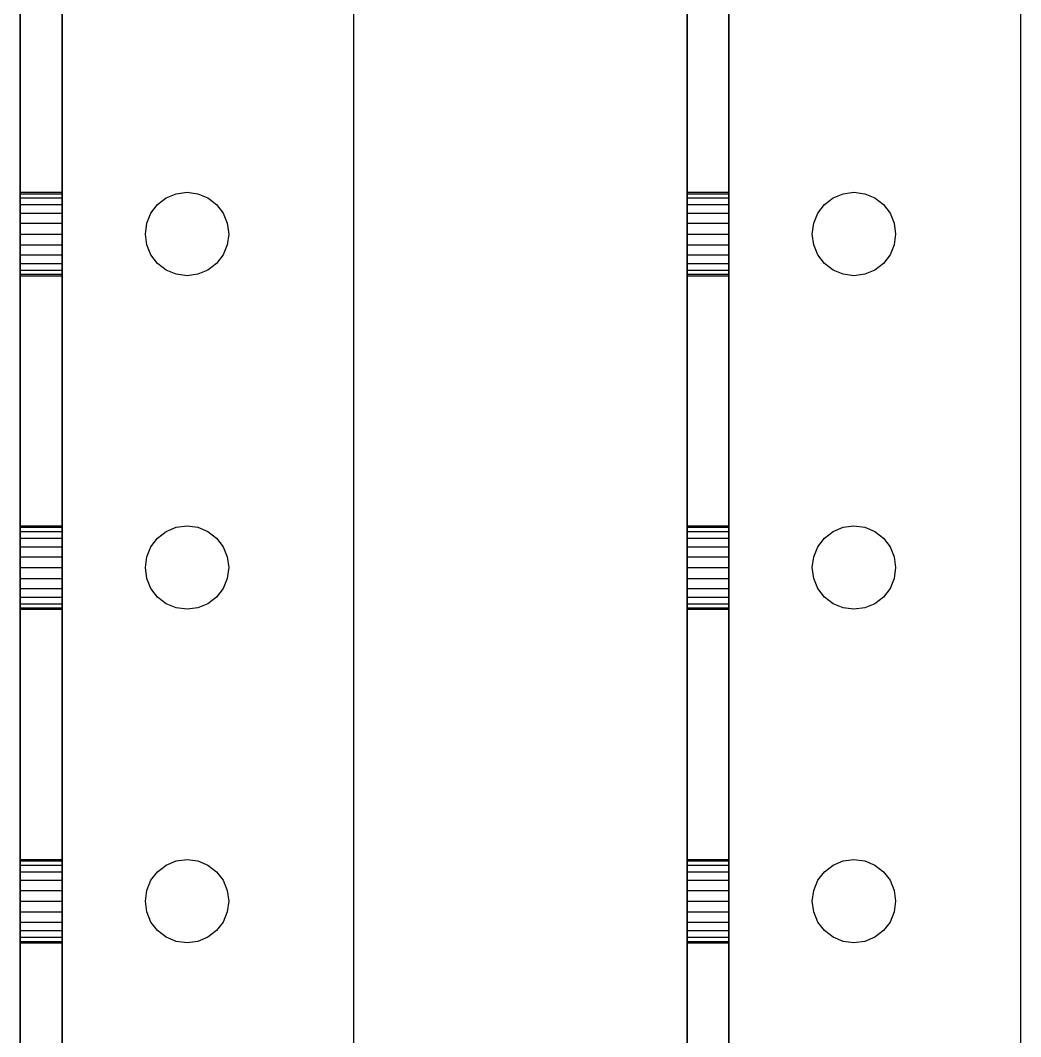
# Model space of a CAD drawing. Header units: metres. Extents: x 0 to 17, y 0 to 24.
# Drawn here: x 0 to 3, y 6.094 to 9.141 of the extents above; entities that cross this region are included whole.
import ezdxf

# ---------------------------------------------------------------- set-up
doc = ezdxf.new("R2010")
doc.units = ezdxf.units.M

msp = doc.modelspace()

# ---------------------------------------------------------------- linework, layer by layer
at = {"layer": 'MY3DLAYER'}
for p, q in [((0, 0, 1), (0, 24, 1)), ((0, 24), (0, 0)), ((0.125, 0, 1), (0.125, 24, 1)), ((0.125, 24, 0.125), (0.125, 0, 0.125)), ((1, 0), (1, 24)), ((1, 0, 0.125), (1, 24, 0.125)), ((2, 18), (2, 0)), ((2, 0, 1), (2, 18, 1)), ((2.125, 0, 1), (2.125, 18, 1)), ((2.125, 18, 0.125), (2.125, 0, 0.125)), ((3, 0), (3, 18)), ((3, 0, 0.125), (3, 18, 0.125)), ((0, 8.6207, 0.5324), (0, 8.625, 0.5)), ((0, 8.625, 0.5), (0, 8.6207, 0.4676)), ((0, 8.625, 0.5), (0.125, 8.625, 0.5)), ((0.125, 8.6207, 0.5324), (0.125, 8.625, 0.5)), ((0.125, 8.625, 0.5), (0.125, 8.6207, 0.4676)), ((0.4676, 8.6207), (0.5, 8.625)), ((0.4676, 8.6207, 0.125), (0.5, 8.625, 0.125)), ((0.5, 8.625), (0.5324, 8.6207)), ((0.5, 8.625, 0.125), (0.5324, 8.6207, 0.125)), ((0.5, 8.625), (0.5, 8.625, 0.125)), ((2, 8.625, 0.5), (2, 8.6207, 0.4676)), ((2, 8.6207, 0.5324), (2, 8.625, 0.5)), ((2, 8.625, 0.5), (2.125, 8.625, 0.5)), ((2.125, 8.6207, 0.5324), (2.125, 8.625, 0.5)), ((2.125, 8.625, 0.5), (2.125, 8.6207, 0.4676)), ((2.4676, 8.6207), (2.5, 8.625)), ((2.4676, 8.6207, 0.125), (2.5, 8.625, 0.125)), ((2.5, 8.625), (2.5324, 8.6207)), ((2.5, 8.625, 0.125), (2.5324, 8.6207, 0.125)), ((2.5, 8.625), (2.5, 8.625, 0.125)), ((0, 8.6083, 0.5625), (0, 8.6207, 0.5324)), ((0, 8.6207, 0.4676), (0, 8.6083, 0.4375)), ((0, 8.6207, 0.4676), (0.125, 8.6207, 0.4676)), ((0, 8.6207, 0.5324), (0.125, 8.6207, 0.5324)), ((0, 8.5884, 0.5884), (0, 8.6083, 0.5625)), ((0, 8.6083, 0.4375), (0, 8.5884, 0.4116)), ((0, 8.6083, 0.4375), (0.125, 8.6083, 0.4375)), ((0, 8.6083, 0.5625), (0.125, 8.6083, 0.5625)), ((0.125, 8.6083, 0.5625), (0.125, 8.6207, 0.5324)), ((0.125, 8.6207, 0.4676), (0.125, 8.6083, 0.4375)), ((0.125, 8.6083, 0.4375), (0.125, 8.5884, 0.4116)), ((0.125, 8.5884, 0.5884), (0.125, 8.6083, 0.5625)), ((0.4116, 8.5884), (0.4375, 8.6083)), ((0.4116, 8.5884, 0.125), (0.4375, 8.6083, 0.125)), ((0.4375, 8.6083), (0.4676, 8.6207)), ((0.4375, 8.6083, 0.125), (0.4676, 8.6207, 0.125)), ((0.4375, 8.6083), (0.4375, 8.6083, 0.125)), ((0.4676, 8.6207), (0.4676, 8.6207, 0.125)), ((0.5324, 8.6207), (0.5324, 8.6207, 0.125)), ((0.5324, 8.6207), (0.5625, 8.6083)), ((0.5324, 8.6207, 0.125), (0.5625, 8.6083, 0.125)), ((0.5625, 8.6083), (0.5625, 8.6083, 0.125)), ((0.5625, 8.6083), (0.5884, 8.5884)), ((0.5625, 8.6083, 0.125), (0.5884, 8.5884, 0.125)), ((2, 8.6207, 0.4676), (2, 8.6083, 0.4375)), ((2, 8.6083, 0.5625), (2, 8.6207, 0.5324)), ((2, 8.6207, 0.4676), (2.125, 8.6207, 0.4676)), ((2, 8.6207, 0.5324), (2.125, 8.6207, 0.5324)), ((2, 8.6083, 0.4375), (2, 8.5884, 0.4116)), ((2, 8.5884, 0.5884), (2, 8.6083, 0.5625)), ((2, 8.6083, 0.4375), (2.125, 8.6083, 0.4375)), ((2, 8.6083, 0.5625), (2.125, 8.6083, 0.5625)), ((2.125, 8.6083, 0.5625), (2.125, 8.6207, 0.5324)), ((2.125, 8.6207, 0.4676), (2.125, 8.6083, 0.4375)), ((2.125, 8.5884, 0.5884), (2.125, 8.6083, 0.5625)), ((2.125, 8.6083, 0.4375), (2.125, 8.5884, 0.4116)), ((2.4116, 8.5884, 0.125), (2.4375, 8.6083, 0.125)), ((2.4116, 8.5884), (2.4375, 8.6083)), ((2.4375, 8.6083), (2.4676, 8.6207)), ((2.4375, 8.6083, 0.125), (2.4676, 8.6207, 0.125)), ((2.4375, 8.6083), (2.4375, 8.6083, 0.125)), ((2.4676, 8.6207), (2.4676, 8.6207, 0.125)), ((2.5324, 8.6207), (2.5625, 8.6083)), ((2.5324, 8.6207, 0.125), (2.5625, 8.6083, 0.125)), ((2.5324, 8.6207), (2.5324, 8.6207, 0.125)), ((2.5625, 8.6083), (2.5884, 8.5884)), ((2.5625, 8.6083, 0.125), (2.5884, 8.5884, 0.125)), ((2.5625, 8.6083), (2.5625, 8.6083, 0.125)), ((0, 8.5625, 0.6083), (0, 8.5884, 0.5884)), ((0, 8.5884, 0.4116), (0, 8.5625, 0.3917)), ((0, 8.5884, 0.4116), (0.125, 8.5884, 0.4116)), ((0, 8.5884, 0.5884), (0.125, 8.5884, 0.5884)), ((0, 8.5324, 0.6207), (0, 8.5625, 0.6083)), ((0, 8.5625, 0.3917), (0, 8.5324, 0.3793)), ((0, 8.5625, 0.6083), (0.125, 8.5625, 0.6083)), ((0, 8.5625, 0.3917), (0.125, 8.5625, 0.3917)), ((0.125, 8.5625, 0.6083), (0.125, 8.5884, 0.5884)), ((0.125, 8.5884, 0.4116), (0.125, 8.5625, 0.3917)), ((0.125, 8.5625, 0.3917), (0.125, 8.5324, 0.3793)), ((0.125, 8.5324, 0.6207), (0.125, 8.5625, 0.6083)), ((0.3793, 8.5324), (0.3917, 8.5625)), ((0.3793, 8.5324, 0.125), (0.3917, 8.5625, 0.125)), ((0.3917, 8.5625, 0.125), (0.4116, 8.5884, 0.125)), ((0.3917, 8.5625), (0.4116, 8.5884)), ((0.3917, 8.5625), (0.3917, 8.5625, 0.125)), ((0.4116, 8.5884), (0.4116, 8.5884, 0.125)), ((0.5884, 8.5884), (0.5884, 8.5884, 0.125)), ((0.5884, 8.5884, 0.125), (0.6083, 8.5625, 0.125)), ((0.5884, 8.5884), (0.6083, 8.5625)), ((0.6083, 8.5625, 0.125), (0.6207, 8.5324, 0.125)), ((0.6083, 8.5625), (0.6207, 8.5324)), ((0.6083, 8.5625), (0.6083, 8.5625, 0.125)), ((2, 8.5884, 0.4116), (2, 8.5625, 0.3917)), ((2, 8.5625, 0.6083), (2, 8.5884, 0.5884)), ((2, 8.5884, 0.4116), (2.125, 8.5884, 0.4116)), ((2, 8.5884, 0.5884), (2.125, 8.5884, 0.5884)), ((2, 8.5625, 0.3917), (2, 8.5324, 0.3793)), ((2, 8.5324, 0.6207), (2, 8.5625, 0.6083)), ((2, 8.5625, 0.3917), (2.125, 8.5625, 0.3917)), ((2, 8.5625, 0.6083), (2.125, 8.5625, 0.6083)), ((2.125, 8.5625, 0.6083), (2.125, 8.5884, 0.5884)), ((2.125, 8.5884, 0.4116), (2.125, 8.5625, 0.3917)), ((2.125, 8.5324, 0.6207), (2.125, 8.5625, 0.6083)), ((2.125, 8.5625, 0.3917), (2.125, 8.5324, 0.3793)), ((2.3793, 8.5324, 0.125), (2.3917, 8.5625, 0.125)), ((2.3793, 8.5324), (2.3917, 8.5625)), ((2.3917, 8.5625), (2.4116, 8.5884)), ((2.3917, 8.5625, 0.125), (2.4116, 8.5884, 0.125)), ((2.3917, 8.5625), (2.3917, 8.5625, 0.125)), ((2.4116, 8.5884), (2.4116, 8.5884, 0.125)), ((2.5884, 8.5884, 0.125), (2.6083, 8.5625, 0.125)), ((2.5884, 8.5884), (2.6083, 8.5625)), ((2.5884, 8.5884), (2.5884, 8.5884, 0.125)), ((2.6083, 8.5625), (2.6083, 8.5625, 0.125)), ((2.6083, 8.5625), (2.6207, 8.5324)), ((2.6083, 8.5625, 0.125), (2.6207, 8.5324, 0.125)), ((0, 8.5, 0.625), (0, 8.5324, 0.6207)), ((0, 8.5324, 0.3793), (0, 8.5, 0.375)), ((0, 8.5324, 0.6207), (0.125, 8.5324, 0.6207)), ((0, 8.5324, 0.3793), (0.125, 8.5324, 0.3793)), ((0.125, 8.5, 0.625), (0.125, 8.5324, 0.6207)), ((0.125, 8.5324, 0.3793), (0.125, 8.5, 0.375)), ((0.375, 8.5), (0.3793, 8.5324)), ((0.375, 8.5, 0.125), (0.3793, 8.5324, 0.125)), ((0.3793, 8.5324), (0.3793, 8.5324, 0.125)), ((0.6207, 8.5324), (0.625, 8.5)), ((0.6207, 8.5324, 0.125), (0.625, 8.5, 0.125)), ((0.6207, 8.5324), (0.6207, 8.5324, 0.125)), ((2, 8.5324, 0.3793), (2, 8.5, 0.375)), ((2, 8.5, 0.625), (2, 8.5324, 0.6207)), ((2, 8.5324, 0.6207), (2.125, 8.5324, 0.6207)), ((2, 8.5324, 0.3793), (2.125, 8.5324, 0.3793)), ((2.125, 8.5, 0.625), (2.125, 8.5324, 0.6207)), ((2.125, 8.5324, 0.3793), (2.125, 8.5, 0.375)), ((2.375, 8.5), (2.3793, 8.5324)), ((2.375, 8.5, 0.125), (2.3793, 8.5324, 0.125)), ((2.3793, 8.5324), (2.3793, 8.5324, 0.125)), ((2.6207, 8.5324, 0.125), (2.625, 8.5, 0.125)), ((2.6207, 8.5324), (2.625, 8.5)), ((2.6207, 8.5324), (2.6207, 8.5324, 0.125)), ((0, 8.4676, 0.6207), (0, 8.5, 0.625)), ((0, 8.5, 0.375), (0, 8.4676, 0.3793)), ((0, 8.5, 0.375), (0.125, 8.5, 0.375)), ((0, 8.5, 0.625), (0.125, 8.5, 0.625)), ((0.125, 8.5, 0.375), (0.125, 8.4676, 0.3793)), ((0.125, 8.4676, 0.6207), (0.125, 8.5, 0.625)), ((0.3793, 8.4676), (0.375, 8.5)), ((0.375, 8.5), (0.375, 8.5, 0.125)), ((0.3793, 8.4676, 0.125), (0.375, 8.5, 0.125)), ((0.625, 8.5, 0.125), (0.6207, 8.4676, 0.125)), ((0.625, 8.5), (0.6207, 8.4676)), ((0.625, 8.5), (0.625, 8.5, 0.125)), ((2, 8.4676, 0.6207), (2, 8.5, 0.625)), ((2, 8.5, 0.375), (2, 8.4676, 0.3793)), ((2, 8.5, 0.625), (2.125, 8.5, 0.625)), ((2, 8.5, 0.375), (2.125, 8.5, 0.375)), ((2.125, 8.4676, 0.6207), (2.125, 8.5, 0.625)), ((2.125, 8.5, 0.375), (2.125, 8.4676, 0.3793)), ((2.375, 8.5), (2.375, 8.5, 0.125)), ((2.3793, 8.4676), (2.375, 8.5)), ((2.3793, 8.4676, 0.125), (2.375, 8.5, 0.125)), ((2.625, 8.5), (2.6207, 8.4676)), ((2.625, 8.5, 0.125), (2.6207, 8.4676, 0.125)), ((2.625, 8.5), (2.625, 8.5, 0.125)), ((0, 8.4676, 0.3793), (0, 8.4375, 0.3917)), ((0, 8.4676, 0.3793), (0.125, 8.4676, 0.3793)), ((0, 8.4375, 0.6083), (0, 8.4676, 0.6207)), ((0, 8.4676, 0.6207), (0.125, 8.4676, 0.6207)), ((0.125, 8.4375, 0.6083), (0.125, 8.4676, 0.6207)), ((0.125, 8.4676, 0.3793), (0.125, 8.4375, 0.3917)), ((0.3917, 8.4375), (0.3793, 8.4676)), ((0.3793, 8.4676), (0.3793, 8.4676, 0.125)), ((0.3917, 8.4375, 0.125), (0.3793, 8.4676, 0.125)), ((0.6207, 8.4676), (0.6083, 8.4375)), ((0.6207, 8.4676, 0.125), (0.6083, 8.4375, 0.125)), ((0.6207, 8.4676), (0.6207, 8.4676, 0.125)), ((2, 8.4375, 0.6083), (2, 8.4676, 0.6207)), ((2, 8.4676, 0.3793), (2, 8.4375, 0.3917)), ((2, 8.4676, 0.3793), (2.125, 8.4676, 0.3793)), ((2, 8.4676, 0.6207), (2.125, 8.4676, 0.6207)), ((2.125, 8.4375, 0.6083), (2.125, 8.4676, 0.6207)), ((2.125, 8.4676, 0.3793), (2.125, 8.4375, 0.3917)), ((2.3793, 8.4676), (2.3793, 8.4676, 0.125)), ((2.3917, 8.4375, 0.125), (2.3793, 8.4676, 0.125)), ((2.3917, 8.4375), (2.3793, 8.4676)), ((2.6207, 8.4676, 0.125), (2.6083, 8.4375, 0.125)), ((2.6207, 8.4676), (2.6083, 8.4375)), ((2.6207, 8.4676), (2.6207, 8.4676, 0.125)), ((0, 8.4375, 0.3917), (0, 8.4116, 0.4116)), ((0, 8.4375, 0.6083), (0.125, 8.4375, 0.6083)), ((0, 8.4116, 0.5884), (0, 8.4375, 0.6083)), ((0, 8.4375, 0.3917), (0.125, 8.4375, 0.3917)), ((0, 8.4116, 0.4116), (0, 8.3917, 0.4375)), ((0, 8.3917, 0.5625), (0, 8.4116, 0.5884)), ((0, 8.4116, 0.5884), (0.125, 8.4116, 0.5884)), ((0, 8.4116, 0.4116), (0.125, 8.4116, 0.4116)), ((0.125, 8.4116, 0.5884), (0.125, 8.4375, 0.6083)), ((0.125, 8.4375, 0.3917), (0.125, 8.4116, 0.4116)), ((0.125, 8.3917, 0.5625), (0.125, 8.4116, 0.5884)), ((0.125, 8.4116, 0.4116), (0.125, 8.3917, 0.4375)), ((0.3917, 8.4375), (0.3917, 8.4375, 0.125)), ((0.4116, 8.4116), (0.3917, 8.4375)), ((0.4116, 8.4116, 0.125), (0.3917, 8.4375, 0.125)), ((0.4375, 8.3917, 0.125), (0.4116, 8.4116, 0.125)), ((0.4116, 8.4116), (0.4116, 8.4116, 0.125)), ((0.4375, 8.3917), (0.4116, 8.4116)), ((0.5884, 8.4116), (0.5625, 8.3917)), ((0.5884, 8.4116, 0.125), (0.5625, 8.3917, 0.125)), ((0.6083, 8.4375), (0.5884, 8.4116)), ((0.6083, 8.4375, 0.125), (0.5884, 8.4116, 0.125)), ((0.5884, 8.4116), (0.5884, 8.4116, 0.125)), ((0.6083, 8.4375), (0.6083, 8.4375, 0.125)), ((2, 8.4116, 0.5884), (2, 8.4375, 0.6083)), ((2, 8.4375, 0.3917), (2, 8.4116, 0.4116)), ((2, 8.4375, 0.3917), (2.125, 8.4375, 0.3917)), ((2, 8.4375, 0.6083), (2.125, 8.4375, 0.6083)), ((2, 8.3917, 0.5625), (2, 8.4116, 0.5884)), ((2, 8.4116, 0.4116), (2, 8.3917, 0.4375)), ((2, 8.4116, 0.4116), (2.125, 8.4116, 0.4116)), ((2, 8.4116, 0.5884), (2.125, 8.4116, 0.5884)), ((2.125, 8.4116, 0.5884), (2.125, 8.4375, 0.6083)), ((2.125, 8.4375, 0.3917), (2.125, 8.4116, 0.4116)), ((2.125, 8.3917, 0.5625), (2.125, 8.4116, 0.5884)), ((2.125, 8.4116, 0.4116), (2.125, 8.3917, 0.4375)), ((2.4116, 8.4116), (2.3917, 8.4375)), ((2.3917, 8.4375), (2.3917, 8.4375, 0.125)), ((2.4116, 8.4116, 0.125), (2.3917, 8.4375, 0.125)), ((2.4116, 8.4116), (2.4116, 8.4116, 0.125)), ((2.4375, 8.3917), (2.4116, 8.4116)), ((2.4375, 8.3917, 0.125), (2.4116, 8.4116, 0.125)), ((2.5884, 8.4116), (2.5625, 8.3917)), ((2.5884, 8.4116, 0.125), (2.5625, 8.3917, 0.125)), ((2.6083, 8.4375), (2.5884, 8.4116)), ((2.6083, 8.4375, 0.125), (2.5884, 8.4116, 0.125)), ((2.5884, 8.4116), (2.5884, 8.4116, 0.125)), ((2.6083, 8.4375), (2.6083, 8.4375, 0.125)), ((0, 8.3917, 0.4375), (0, 8.3793, 0.4676)), ((0, 8.3793, 0.5324), (0, 8.3917, 0.5625)), ((0, 8.3917, 0.4375), (0.125, 8.3917, 0.4375)), ((0, 8.3917, 0.5625), (0.125, 8.3917, 0.5625)), ((0, 8.375, 0.5), (0, 8.3793, 0.5324)), ((0, 8.3793, 0.4676), (0, 8.375, 0.5)), ((0, 8.3793, 0.4676), (0.125, 8.3793, 0.4676)), ((0, 8.3793, 0.5324), (0.125, 8.3793, 0.5324)), ((0.125, 8.3793, 0.5324), (0.125, 8.3917, 0.5625)), ((0.125, 8.3917, 0.4375), (0.125, 8.3793, 0.4676)), ((0.125, 8.3793, 0.4676), (0.125, 8.375, 0.5)), ((0.125, 8.375, 0.5), (0.125, 8.3793, 0.5324)), ((0.4676, 8.3793), (0.4375, 8.3917)), ((0.4375, 8.3917), (0.4375, 8.3917, 0.125)), ((0.4676, 8.3793, 0.125), (0.4375, 8.3917, 0.125)), ((0.5, 8.375), (0.4676, 8.3793)), ((0.4676, 8.3793), (0.4676, 8.3793, 0.125)), ((0.5, 8.375, 0.125), (0.4676, 8.3793, 0.125)), ((0.5324, 8.3793), (0.5, 8.375)), ((0.5324, 8.3793, 0.125), (0.5, 8.375, 0.125)), ((0.5625, 8.3917, 0.125), (0.5324, 8.3793, 0.125)), ((0.5625, 8.3917), (0.5324, 8.3793)), ((0.5324, 8.3793), (0.5324, 8.3793, 0.125)), ((0.5625, 8.3917), (0.5625, 8.3917, 0.125)), ((2, 8.3793, 0.5324), (2, 8.3917, 0.5625)), ((2, 8.3917, 0.4375), (2, 8.3793, 0.4676)), ((2, 8.3917, 0.4375), (2.125, 8.3917, 0.4375)), ((2, 8.3917, 0.5625), (2.125, 8.3917, 0.5625)), ((2, 8.375, 0.5), (2, 8.3793, 0.5324)), ((2, 8.3793, 0.4676), (2, 8.375, 0.5)), ((2, 8.3793, 0.5324), (2.125, 8.3793, 0.5324)), ((2, 8.3793, 0.4676), (2.125, 8.3793, 0.4676)), ((2.125, 8.3793, 0.5324), (2.125, 8.3917, 0.5625)), ((2.125, 8.3917, 0.4375), (2.125, 8.3793, 0.4676)), ((2.125, 8.375, 0.5), (2.125, 8.3793, 0.5324)), ((2.125, 8.3793, 0.4676), (2.125, 8.375, 0.5)), ((2.4676, 8.3793), (2.4375, 8.3917)), ((2.4676, 8.3793, 0.125), (2.4375, 8.3917, 0.125)), ((2.4375, 8.3917), (2.4375, 8.3917, 0.125)), ((2.5, 8.375), (2.4676, 8.3793)), ((2.4676, 8.3793), (2.4676, 8.3793, 0.125)), ((2.5, 8.375, 0.125), (2.4676, 8.3793, 0.125)), ((2.5324, 8.3793), (2.5, 8.375)), ((2.5324, 8.3793, 0.125), (2.5, 8.375, 0.125)), ((2.5625, 8.3917), (2.5324, 8.3793)), ((2.5625, 8.3917, 0.125), (2.5324, 8.3793, 0.125)), ((2.5324, 8.3793), (2.5324, 8.3793, 0.125)), ((2.5625, 8.3917), (2.5625, 8.3917, 0.125)), ((0, 8.375, 0.5), (0.125, 8.375, 0.5)), ((0.5, 8.375), (0.5, 8.375, 0.125)), ((2, 8.375, 0.5), (2.125, 8.375, 0.5)), ((2.5, 8.375), (2.5, 8.375, 0.125)), ((0, 7.625, 0.5), (0, 7.6207, 0.4676)), ((0, 7.6207, 0.5324), (0, 7.625, 0.5)), ((0, 7.625, 0.5), (0.125, 7.625, 0.5)), ((0, 7.6207, 0.4676), (0, 7.6083, 0.4375)), ((0, 7.6207, 0.4676), (0.125, 7.6207, 0.4676)), ((0, 7.6083, 0.5625), (0, 7.6207, 0.5324)), ((0, 7.6207, 0.5324), (0.125, 7.6207, 0.5324)), ((0.125, 7.6207, 0.5324), (0.125, 7.625, 0.5)), ((0.125, 7.625, 0.5), (0.125, 7.6207, 0.4676)), ((0.125, 7.6207, 0.4676), (0.125, 7.6083, 0.4375)), ((0.125, 7.6083, 0.5625), (0.125, 7.6207, 0.5324)), ((0.4375, 7.6083, 0.125), (0.4676, 7.6207, 0.125)), ((0.4375, 7.6083), (0.4676, 7.6207)), ((0.4676, 7.6207), (0.5, 7.625)), ((0.4676, 7.6207, 0.125), (0.5, 7.625, 0.125)), ((0.4676, 7.6207), (0.4676, 7.6207, 0.125)), ((0.5, 7.625), (0.5324, 7.6207)), ((0.5, 7.625, 0.125), (0.5324, 7.6207, 0.125)), ((0.5, 7.625), (0.5, 7.625, 0.125)), ((0.5324, 7.6207), (0.5625, 7.6083)), ((0.5324, 7.6207), (0.5324, 7.6207, 0.125)), ((0.5324, 7.6207, 0.125), (0.5625, 7.6083, 0.125)), ((2, 7.625, 0.5), (2, 7.6207, 0.4676)), ((2, 7.6207, 0.5324), (2, 7.625, 0.5)), ((2, 7.625, 0.5), (2.125, 7.625, 0.5)), ((2, 7.6207, 0.4676), (2, 7.6083, 0.4375)), ((2, 7.6083, 0.5625), (2, 7.6207, 0.5324)), ((2, 7.6207, 0.4676), (2.125, 7.6207, 0.4676)), ((2, 7.6207, 0.5324), (2.125, 7.6207, 0.5324)), ((2.125, 7.6207, 0.5324), (2.125, 7.625, 0.5)), ((2.125, 7.625, 0.5), (2.125, 7.6207, 0.4676)), ((2.125, 7.6083, 0.5625), (2.125, 7.6207, 0.5324)), ((2.125, 7.6207, 0.4676), (2.125, 7.6083, 0.4375)), ((2.4375, 7.6083), (2.4676, 7.6207)), ((2.4375, 7.6083, 0.125), (2.4676, 7.6207, 0.125)), ((2.4676, 7.6207), (2.5, 7.625)), ((2.4676, 7.6207, 0.125), (2.5, 7.625, 0.125)), ((2.4676, 7.6207), (2.4676, 7.6207, 0.125)), ((2.5, 7.625), (2.5324, 7.6207)), ((2.5, 7.625, 0.125), (2.5324, 7.6207, 0.125)), ((2.5, 7.625), (2.5, 7.625, 0.125)), ((2.5324, 7.6207), (2.5324, 7.6207, 0.125)), ((2.5324, 7.6207), (2.5625, 7.6083)), ((2.5324, 7.6207, 0.125), (2.5625, 7.6083, 0.125)), ((0, 7.5884, 0.5884), (0, 7.6083, 0.5625)), ((0, 7.6083, 0.4375), (0.125, 7.6083, 0.4375)), ((0, 7.6083, 0.4375), (0, 7.5884, 0.4116)), ((0, 7.6083, 0.5625), (0.125, 7.6083, 0.5625)), ((0, 7.5625, 0.6083), (0, 7.5884, 0.5884)), ((0, 7.5884, 0.4116), (0, 7.5625, 0.3917)), ((0, 7.5884, 0.4116), (0.125, 7.5884, 0.4116)), ((0, 7.5884, 0.5884), (0.125, 7.5884, 0.5884)), ((0.125, 7.5884, 0.5884), (0.125, 7.6083, 0.5625)), ((0.125, 7.6083, 0.4375), (0.125, 7.5884, 0.4116)), ((0.125, 7.5625, 0.6083), (0.125, 7.5884, 0.5884)), ((0.125, 7.5884, 0.4116), (0.125, 7.5625, 0.3917)), ((0.3917, 7.5625), (0.4116, 7.5884)), ((0.3917, 7.5625, 0.125), (0.4116, 7.5884, 0.125)), ((0.4116, 7.5884, 0.125), (0.4375, 7.6083, 0.125)), ((0.4116, 7.5884), (0.4375, 7.6083)), ((0.4116, 7.5884), (0.4116, 7.5884, 0.125)), ((0.4375, 7.6083), (0.4375, 7.6083, 0.125)), ((0.5625, 7.6083), (0.5625, 7.6083, 0.125)), ((0.5625, 7.6083, 0.125), (0.5884, 7.5884, 0.125)), ((0.5625, 7.6083), (0.5884, 7.5884)), ((0.5884, 7.5884, 0.125), (0.6083, 7.5625, 0.125)), ((0.5884, 7.5884), (0.5884, 7.5884, 0.125)), ((0.5884, 7.5884), (0.6083, 7.5625)), ((2, 7.6083, 0.4375), (2, 7.5884, 0.4116)), ((2, 7.5884, 0.5884), (2, 7.6083, 0.5625)), ((2, 7.6083, 0.4375), (2.125, 7.6083, 0.4375)), ((2, 7.6083, 0.5625), (2.125, 7.6083, 0.5625)), ((2, 7.5884, 0.4116), (2, 7.5625, 0.3917)), ((2, 7.5625, 0.6083), (2, 7.5884, 0.5884)), ((2, 7.5884, 0.4116), (2.125, 7.5884, 0.4116)), ((2, 7.5884, 0.5884), (2.125, 7.5884, 0.5884)), ((2.125, 7.5884, 0.5884), (2.125, 7.6083, 0.5625)), ((2.125, 7.6083, 0.4375), (2.125, 7.5884, 0.4116)), ((2.125, 7.5625, 0.6083), (2.125, 7.5884, 0.5884)), ((2.125, 7.5884, 0.4116), (2.125, 7.5625, 0.3917)), ((2.3917, 7.5625), (2.4116, 7.5884)), ((2.3917, 7.5625, 0.125), (2.4116, 7.5884, 0.125)), ((2.4116, 7.5884), (2.4375, 7.6083)), ((2.4116, 7.5884, 0.125), (2.4375, 7.6083, 0.125)), ((2.4116, 7.5884), (2.4116, 7.5884, 0.125)), ((2.4375, 7.6083), (2.4375, 7.6083, 0.125)), ((2.5625, 7.6083), (2.5884, 7.5884)), ((2.5625, 7.6083), (2.5625, 7.6083, 0.125)), ((2.5625, 7.6083, 0.125), (2.5884, 7.5884, 0.125)), ((2.5884, 7.5884), (2.6083, 7.5625)), ((2.5884, 7.5884, 0.125), (2.6083, 7.5625, 0.125)), ((2.5884, 7.5884), (2.5884, 7.5884, 0.125)), ((0, 7.5324, 0.6207), (0, 7.5625, 0.6083)), ((0, 7.5625, 0.3917), (0, 7.5324, 0.3793)), ((0, 7.5625, 0.6083), (0.125, 7.5625, 0.6083)), ((0, 7.5625, 0.3917), (0.125, 7.5625, 0.3917)), ((0.125, 7.5625, 0.3917), (0.125, 7.5324, 0.3793)), ((0.125, 7.5324, 0.6207), (0.125, 7.5625, 0.6083)), ((0.3793, 7.5324, 0.125), (0.3917, 7.5625, 0.125)), ((0.3793, 7.5324), (0.3917, 7.5625)), ((0.3917, 7.5625), (0.3917, 7.5625, 0.125)), ((0.6083, 7.5625), (0.6207, 7.5324)), ((0.6083, 7.5625, 0.125), (0.6207, 7.5324, 0.125)), ((0.6083, 7.5625), (0.6083, 7.5625, 0.125)), ((2, 7.5625, 0.3917), (2, 7.5324, 0.3793)), ((2, 7.5324, 0.6207), (2, 7.5625, 0.6083)), ((2, 7.5625, 0.3917), (2.125, 7.5625, 0.3917)), ((2, 7.5625, 0.6083), (2.125, 7.5625, 0.6083)), ((2.125, 7.5324, 0.6207), (2.125, 7.5625, 0.6083)), ((2.125, 7.5625, 0.3917), (2.125, 7.5324, 0.3793)), ((2.3793, 7.5324, 0.125), (2.3917, 7.5625, 0.125)), ((2.3793, 7.5324), (2.3917, 7.5625)), ((2.3917, 7.5625), (2.3917, 7.5625, 0.125)), ((2.6083, 7.5625), (2.6083, 7.5625, 0.125)), ((2.6083, 7.5625), (2.6207, 7.5324)), ((2.6083, 7.5625, 0.125), (2.6207, 7.5324, 0.125)), ((0, 7.5324, 0.3793), (0, 7.5, 0.375)), ((0, 7.5, 0.625), (0, 7.5324, 0.6207)), ((0, 7.5324, 0.6207), (0.125, 7.5324, 0.6207)), ((0, 7.5324, 0.3793), (0.125, 7.5324, 0.3793)), ((0.125, 7.5, 0.625), (0.125, 7.5324, 0.6207)), ((0.125, 7.5324, 0.3793), (0.125, 7.5, 0.375)), ((0.375, 7.5), (0.3793, 7.5324)), ((0.375, 7.5, 0.125), (0.3793, 7.5324, 0.125)), ((0.3793, 7.5324), (0.3793, 7.5324, 0.125)), ((0.6207, 7.5324), (0.6207, 7.5324, 0.125)), ((0.6207, 7.5324), (0.625, 7.5)), ((0.6207, 7.5324, 0.125), (0.625, 7.5, 0.125)), ((2, 7.5324, 0.3793), (2, 7.5, 0.375)), ((2, 7.5, 0.625), (2, 7.5324, 0.6207)), ((2, 7.5324, 0.6207), (2.125, 7.5324, 0.6207)), ((2, 7.5324, 0.3793), (2.125, 7.5324, 0.3793)), ((2.125, 7.5, 0.625), (2.125, 7.5324, 0.6207)), ((2.125, 7.5324, 0.3793), (2.125, 7.5, 0.375)), ((2.375, 7.5, 0.125), (2.3793, 7.5324, 0.125)), ((2.375, 7.5), (2.3793, 7.5324)), ((2.3793, 7.5324), (2.3793, 7.5324, 0.125)), ((2.6207, 7.5324), (2.625, 7.5)), ((2.6207, 7.5324, 0.125), (2.625, 7.5, 0.125)), ((2.6207, 7.5324), (2.6207, 7.5324, 0.125)), ((0, 7.4676, 0.6207), (0, 7.5, 0.625)), ((0, 7.5, 0.375), (0, 7.4676, 0.3793)), ((0, 7.5, 0.625), (0.125, 7.5, 0.625)), ((0, 7.5, 0.375), (0.125, 7.5, 0.375)), ((0.125, 7.4676, 0.6207), (0.125, 7.5, 0.625)), ((0.125, 7.5, 0.375), (0.125, 7.4676, 0.3793)), ((0.3793, 7.4676, 0.125), (0.375, 7.5, 0.125)), ((0.3793, 7.4676), (0.375, 7.5)), ((0.375, 7.5), (0.375, 7.5, 0.125)), ((0.625, 7.5), (0.6207, 7.4676)), ((0.625, 7.5, 0.125), (0.6207, 7.4676, 0.125)), ((0.625, 7.5), (0.625, 7.5, 0.125)), ((2, 7.5, 0.375), (2, 7.4676, 0.3793)), ((2, 7.4676, 0.6207), (2, 7.5, 0.625)), ((2, 7.5, 0.625), (2.125, 7.5, 0.625)), ((2, 7.5, 0.375), (2.125, 7.5, 0.375)), ((2.125, 7.5, 0.375), (2.125, 7.4676, 0.3793)), ((2.125, 7.4676, 0.6207), (2.125, 7.5, 0.625)), ((2.375, 7.5), (2.375, 7.5, 0.125)), ((2.3793, 7.4676), (2.375, 7.5)), ((2.3793, 7.4676, 0.125), (2.375, 7.5, 0.125)), ((2.625, 7.5, 0.125), (2.6207, 7.4676, 0.125)), ((2.625, 7.5), (2.6207, 7.4676)), ((2.625, 7.5), (2.625, 7.5, 0.125)), ((0, 7.4676, 0.3793), (0, 7.4375, 0.3917)), ((0, 7.4375, 0.6083), (0, 7.4676, 0.6207)), ((0, 7.4676, 0.6207), (0.125, 7.4676, 0.6207)), ((0, 7.4676, 0.3793), (0.125, 7.4676, 0.3793)), ((0.125, 7.4375, 0.6083), (0.125, 7.4676, 0.6207)), ((0.125, 7.4676, 0.3793), (0.125, 7.4375, 0.3917)), ((0.3793, 7.4676), (0.3793, 7.4676, 0.125)), ((0.3917, 7.4375, 0.125), (0.3793, 7.4676, 0.125)), ((0.3917, 7.4375), (0.3793, 7.4676)), ((0.6207, 7.4676, 0.125), (0.6083, 7.4375, 0.125)), ((0.6207, 7.4676), (0.6083, 7.4375)), ((0.6207, 7.4676), (0.6207, 7.4676, 0.125)), ((2, 7.4375, 0.6083), (2, 7.4676, 0.6207)), ((2, 7.4676, 0.3793), (2, 7.4375, 0.3917)), ((2, 7.4676, 0.3793), (2.125, 7.4676, 0.3793)), ((2, 7.4676, 0.6207), (2.125, 7.4676, 0.6207)), ((2.125, 7.4676, 0.3793), (2.125, 7.4375, 0.3917)), ((2.125, 7.4375, 0.6083), (2.125, 7.4676, 0.6207)), ((2.3917, 7.4375), (2.3793, 7.4676)), ((2.3917, 7.4375, 0.125), (2.3793, 7.4676, 0.125)), ((2.3793, 7.4676), (2.3793, 7.4676, 0.125)), ((2.6207, 7.4676), (2.6083, 7.4375)), ((2.6207, 7.4676, 0.125), (2.6083, 7.4375, 0.125)), ((2.6207, 7.4676), (2.6207, 7.4676, 0.125)), ((0, 7.4375, 0.3917), (0, 7.4116, 0.4116)), ((0, 7.4116, 0.5884), (0, 7.4375, 0.6083)), ((0, 7.4375, 0.6083), (0.125, 7.4375, 0.6083)), ((0, 7.4375, 0.3917), (0.125, 7.4375, 0.3917)), ((0.125, 7.4375, 0.3917), (0.125, 7.4116, 0.4116)), ((0.125, 7.4116, 0.5884), (0.125, 7.4375, 0.6083)), ((0.3917, 7.4375), (0.3917, 7.4375, 0.125)), ((0.4116, 7.4116, 0.125), (0.3917, 7.4375, 0.125)), ((0.4116, 7.4116), (0.3917, 7.4375)), ((0.6083, 7.4375), (0.5884, 7.4116)), ((0.6083, 7.4375, 0.125), (0.5884, 7.4116, 0.125)), ((0.6083, 7.4375), (0.6083, 7.4375, 0.125)), ((2, 7.4116, 0.5884), (2, 7.4375, 0.6083)), ((2, 7.4375, 0.3917), (2, 7.4116, 0.4116)), ((2, 7.4375, 0.3917), (2.125, 7.4375, 0.3917)), ((2, 7.4375, 0.6083), (2.125, 7.4375, 0.6083)), ((2.125, 7.4375, 0.3917), (2.125, 7.4116, 0.4116)), ((2.125, 7.4116, 0.5884), (2.125, 7.4375, 0.6083)), ((2.3917, 7.4375), (2.3917, 7.4375, 0.125)), ((2.4116, 7.4116, 0.125), (2.3917, 7.4375, 0.125)), ((2.4116, 7.4116), (2.3917, 7.4375)), ((2.6083, 7.4375, 0.125), (2.5884, 7.4116, 0.125)), ((2.6083, 7.4375), (2.5884, 7.4116)), ((2.6083, 7.4375), (2.6083, 7.4375, 0.125)), ((0, 7.4116, 0.4116), (0, 7.3917, 0.4375)), ((0, 7.3917, 0.5625), (0, 7.4116, 0.5884)), ((0, 7.4116, 0.5884), (0.125, 7.4116, 0.5884)), ((0, 7.4116, 0.4116), (0.125, 7.4116, 0.4116)), ((0.125, 7.3917, 0.5625), (0.125, 7.4116, 0.5884)), ((0.125, 7.4116, 0.4116), (0.125, 7.3917, 0.4375)), ((0.4116, 7.4116), (0.4116, 7.4116, 0.125)), ((0.4375, 7.3917), (0.4116, 7.4116)), ((0.4375, 7.3917, 0.125), (0.4116, 7.4116, 0.125)), ((0.5884, 7.4116), (0.5625, 7.3917)), ((0.5884, 7.4116, 0.125), (0.5625, 7.3917, 0.125)), ((0.5884, 7.4116), (0.5884, 7.4116, 0.125)), ((2, 7.3917, 0.5625), (2, 7.4116, 0.5884)), ((2, 7.4116, 0.4116), (2, 7.3917, 0.4375)), ((2, 7.4116, 0.5884), (2.125, 7.4116, 0.5884)), ((2, 7.4116, 0.4116), (2.125, 7.4116, 0.4116)), ((2.125, 7.4116, 0.4116), (2.125, 7.3917, 0.4375)), ((2.125, 7.3917, 0.5625), (2.125, 7.4116, 0.5884)), ((2.4116, 7.4116), (2.4116, 7.4116, 0.125)), ((2.4375, 7.3917), (2.4116, 7.4116)), ((2.4375, 7.3917, 0.125), (2.4116, 7.4116, 0.125)), ((2.5884, 7.4116), (2.5625, 7.3917)), ((2.5884, 7.4116, 0.125), (2.5625, 7.3917, 0.125)), ((2.5884, 7.4116), (2.5884, 7.4116, 0.125)), ((0, 7.3793, 0.5324), (0, 7.3917, 0.5625)), ((0, 7.3917, 0.4375), (0, 7.3793, 0.4676)), ((0, 7.3917, 0.5625), (0.125, 7.3917, 0.5625)), ((0, 7.3917, 0.4375), (0.125, 7.3917, 0.4375)), ((0, 7.3793, 0.4676), (0, 7.375, 0.5)), ((0, 7.375, 0.5), (0, 7.3793, 0.5324)), ((0, 7.3793, 0.4676), (0.125, 7.3793, 0.4676)), ((0, 7.3793, 0.5324), (0.125, 7.3793, 0.5324)), ((0, 7.375, 0.5), (0.125, 7.375, 0.5)), ((0.125, 7.3917, 0.4375), (0.125, 7.3793, 0.4676)), ((0.125, 7.3793, 0.5324), (0.125, 7.3917, 0.5625)), ((0.125, 7.3793, 0.4676), (0.125, 7.375, 0.5)), ((0.125, 7.375, 0.5), (0.125, 7.3793, 0.5324)), ((0.4676, 7.3793), (0.4375, 7.3917)), ((0.4375, 7.3917), (0.4375, 7.3917, 0.125)), ((0.4676, 7.3793, 0.125), (0.4375, 7.3917, 0.125)), ((0.5, 7.375), (0.4676, 7.3793)), ((0.4676, 7.3793), (0.4676, 7.3793, 0.125)), ((0.5, 7.375, 0.125), (0.4676, 7.3793, 0.125)), ((0.5324, 7.3793, 0.125), (0.5, 7.375, 0.125)), ((0.5324, 7.3793), (0.5, 7.375)), ((0.5, 7.375), (0.5, 7.375, 0.125)), ((0.5625, 7.3917), (0.5324, 7.3793)), ((0.5625, 7.3917, 0.125), (0.5324, 7.3793, 0.125)), ((0.5324, 7.3793), (0.5324, 7.3793, 0.125)), ((0.5625, 7.3917), (0.5625, 7.3917, 0.125)), ((2, 7.3917, 0.4375), (2, 7.3793, 0.4676)), ((2, 7.3793, 0.5324), (2, 7.3917, 0.5625)), ((2, 7.3917, 0.5625), (2.125, 7.3917, 0.5625)), ((2, 7.3917, 0.4375), (2.125, 7.3917, 0.4375)), ((2, 7.375, 0.5), (2, 7.3793, 0.5324)), ((2, 7.3793, 0.4676), (2, 7.375, 0.5)), ((2, 7.3793, 0.4676), (2.125, 7.3793, 0.4676)), ((2, 7.3793, 0.5324), (2.125, 7.3793, 0.5324)), ((2, 7.375, 0.5), (2.125, 7.375, 0.5)), ((2.125, 7.3917, 0.4375), (2.125, 7.3793, 0.4676)), ((2.125, 7.3793, 0.5324), (2.125, 7.3917, 0.5625)), ((2.125, 7.3793, 0.4676), (2.125, 7.375, 0.5)), ((2.125, 7.375, 0.5), (2.125, 7.3793, 0.5324)), ((2.4676, 7.3793), (2.4375, 7.3917)), ((2.4676, 7.3793, 0.125), (2.4375, 7.3917, 0.125)), ((2.4375, 7.3917), (2.4375, 7.3917, 0.125)), ((2.5, 7.375), (2.4676, 7.3793)), ((2.5, 7.375, 0.125), (2.4676, 7.3793, 0.125)), ((2.4676, 7.3793), (2.4676, 7.3793, 0.125)), ((2.5324, 7.3793), (2.5, 7.375)), ((2.5324, 7.3793, 0.125), (2.5, 7.375, 0.125)), ((2.5, 7.375), (2.5, 7.375, 0.125)), ((2.5625, 7.3917), (2.5324, 7.3793)), ((2.5625, 7.3917, 0.125), (2.5324, 7.3793, 0.125)), ((2.5324, 7.3793), (2.5324, 7.3793, 0.125)), ((2.5625, 7.3917), (2.5625, 7.3917, 0.125)), ((0, 6.625, 0.5), (0, 6.6207, 0.4676)), ((0, 6.6207, 0.5324), (0, 6.625, 0.5)), ((0, 6.625, 0.5), (0.125, 6.625, 0.5)), ((0, 6.6207, 0.4676), (0, 6.6083, 0.4375)), ((0, 6.6083, 0.5625), (0, 6.6207, 0.5324)), ((0, 6.6207, 0.5324), (0.125, 6.6207, 0.5324)), ((0, 6.6207, 0.4676), (0.125, 6.6207, 0.4676)), ((0.125, 6.6207, 0.5324), (0.125, 6.625, 0.5)), ((0.125, 6.625, 0.5), (0.125, 6.6207, 0.4676)), ((0.125, 6.6083, 0.5625), (0.125, 6.6207, 0.5324)), ((0.125, 6.6207, 0.4676), (0.125, 6.6083, 0.4375)), ((0.4375, 6.6083, 0.125), (0.4676, 6.6207, 0.125)), ((0.4375, 6.6083), (0.4676, 6.6207)), ((0.4676, 6.6207), (0.5, 6.625)), ((0.4676, 6.6207, 0.125), (0.5, 6.625, 0.125)), ((0.4676, 6.6207), (0.4676, 6.6207, 0.125)), ((0.5, 6.625), (0.5, 6.625, 0.125)), ((0.5, 6.625, 0.125), (0.5324, 6.6207, 0.125)), ((0.5, 6.625), (0.5324, 6.6207)), ((0.5324, 6.6207, 0.125), (0.5625, 6.6083, 0.125)), ((0.5324, 6.6207), (0.5324, 6.6207, 0.125)), ((0.5324, 6.6207), (0.5625, 6.6083)), ((2, 6.625, 0.5), (2, 6.6207, 0.4676)), ((2, 6.6207, 0.5324), (2, 6.625, 0.5)), ((2, 6.625, 0.5), (2.125, 6.625, 0.5)), ((2, 6.6207, 0.4676), (2, 6.6083, 0.4375)), ((2, 6.6083, 0.5625), (2, 6.6207, 0.5324)), ((2, 6.6207, 0.5324), (2.125, 6.6207, 0.5324)), ((2, 6.6207, 0.4676), (2.125, 6.6207, 0.4676)), ((2.125, 6.6207, 0.5324), (2.125, 6.625, 0.5)), ((2.125, 6.625, 0.5), (2.125, 6.6207, 0.4676)), ((2.125, 6.6083, 0.5625), (2.125, 6.6207, 0.5324)), ((2.125, 6.6207, 0.4676), (2.125, 6.6083, 0.4375)), ((2.4375, 6.6083), (2.4676, 6.6207)), ((2.4375, 6.6083, 0.125), (2.4676, 6.6207, 0.125)), ((2.4676, 6.6207, 0.125), (2.5, 6.625, 0.125)), ((2.4676, 6.6207), (2.5, 6.625)), ((2.4676, 6.6207), (2.4676, 6.6207, 0.125)), ((2.5, 6.625), (2.5, 6.625, 0.125)), ((2.5, 6.625), (2.5324, 6.6207)), ((2.5, 6.625, 0.125), (2.5324, 6.6207, 0.125)), ((2.5324, 6.6207), (2.5625, 6.6083)), ((2.5324, 6.6207, 0.125), (2.5625, 6.6083, 0.125)), ((2.5324, 6.6207), (2.5324, 6.6207, 0.125)), ((0, 6.6083, 0.4375), (0, 6.5884, 0.4116)), ((0, 6.5884, 0.5884), (0, 6.6083, 0.5625)), ((0, 6.6083, 0.5625), (0.125, 6.6083, 0.5625)), ((0, 6.6083, 0.4375), (0.125, 6.6083, 0.4375)), ((0, 6.5625, 0.6083), (0, 6.5884, 0.5884)), ((0, 6.5884, 0.4116), (0, 6.5625, 0.3917)), ((0, 6.5884, 0.5884), (0.125, 6.5884, 0.5884)), ((0, 6.5884, 0.4116), (0.125, 6.5884, 0.4116)), ((0.125, 6.6083, 0.4375), (0.125, 6.5884, 0.4116)), ((0.125, 6.5884, 0.5884), (0.125, 6.6083, 0.5625)), ((0.125, 6.5884, 0.4116), (0.125, 6.5625, 0.3917)), ((0.125, 6.5625, 0.6083), (0.125, 6.5884, 0.5884)), ((0.3917, 6.5625, 0.125), (0.4116, 6.5884, 0.125)), ((0.3917, 6.5625), (0.4116, 6.5884)), ((0.4116, 6.5884, 0.125), (0.4375, 6.6083, 0.125)), ((0.4116, 6.5884), (0.4375, 6.6083)), ((0.4116, 6.5884), (0.4116, 6.5884, 0.125)), ((0.4375, 6.6083), (0.4375, 6.6083, 0.125)), ((0.5625, 6.6083), (0.5884, 6.5884)), ((0.5625, 6.6083, 0.125), (0.5884, 6.5884, 0.125)), ((0.5625, 6.6083), (0.5625, 6.6083, 0.125)), ((0.5884, 6.5884), (0.6083, 6.5625)), ((0.5884, 6.5884, 0.125), (0.6083, 6.5625, 0.125)), ((0.5884, 6.5884), (0.5884, 6.5884, 0.125)), ((2, 6.6083, 0.4375), (2, 6.5884, 0.4116)), ((2, 6.5884, 0.5884), (2, 6.6083, 0.5625)), ((2, 6.6083, 0.5625), (2.125, 6.6083, 0.5625)), ((2, 6.6083, 0.4375), (2.125, 6.6083, 0.4375)), ((2, 6.5625, 0.6083), (2, 6.5884, 0.5884)), ((2, 6.5884, 0.4116), (2, 6.5625, 0.3917)), ((2, 6.5884, 0.5884), (2.125, 6.5884, 0.5884)), ((2, 6.5884, 0.4116), (2.125, 6.5884, 0.4116)), ((2.125, 6.5884, 0.5884), (2.125, 6.6083, 0.5625)), ((2.125, 6.6083, 0.4375), (2.125, 6.5884, 0.4116)), ((2.125, 6.5625, 0.6083), (2.125, 6.5884, 0.5884)), ((2.125, 6.5884, 0.4116), (2.125, 6.5625, 0.3917)), ((2.3917, 6.5625), (2.4116, 6.5884)), ((2.3917, 6.5625, 0.125), (2.4116, 6.5884, 0.125)), ((2.4116, 6.5884), (2.4375, 6.6083)), ((2.4116, 6.5884, 0.125), (2.4375, 6.6083, 0.125)), ((2.4116, 6.5884), (2.4116, 6.5884, 0.125)), ((2.4375, 6.6083), (2.4375, 6.6083, 0.125)), ((2.5625, 6.6083), (2.5884, 6.5884)), ((2.5625, 6.6083), (2.5625, 6.6083, 0.125)), ((2.5625, 6.6083, 0.125), (2.5884, 6.5884, 0.125)), ((2.5884, 6.5884), (2.6083, 6.5625)), ((2.5884, 6.5884), (2.5884, 6.5884, 0.125)), ((2.5884, 6.5884, 0.125), (2.6083, 6.5625, 0.125)), ((0, 6.5625, 0.3917), (0, 6.5324, 0.3793)), ((0, 6.5324, 0.6207), (0, 6.5625, 0.6083)), ((0, 6.5625, 0.3917), (0.125, 6.5625, 0.3917)), ((0, 6.5625, 0.6083), (0.125, 6.5625, 0.6083)), ((0.125, 6.5324, 0.6207), (0.125, 6.5625, 0.6083)), ((0.125, 6.5625, 0.3917), (0.125, 6.5324, 0.3793)), ((0.3793, 6.5324), (0.3917, 6.5625)), ((0.3793, 6.5324, 0.125), (0.3917, 6.5625, 0.125)), ((0.3917, 6.5625), (0.3917, 6.5625, 0.125)), ((0.6083, 6.5625), (0.6207, 6.5324)), ((0.6083, 6.5625, 0.125), (0.6207, 6.5324, 0.125)), ((0.6083, 6.5625), (0.6083, 6.5625, 0.125)), ((2, 6.5324, 0.6207), (2, 6.5625, 0.6083)), ((2, 6.5625, 0.3917), (2, 6.5324, 0.3793)), ((2, 6.5625, 0.3917), (2.125, 6.5625, 0.3917)), ((2, 6.5625, 0.6083), (2.125, 6.5625, 0.6083)), ((2.125, 6.5324, 0.6207), (2.125, 6.5625, 0.6083)), ((2.125, 6.5625, 0.3917), (2.125, 6.5324, 0.3793)), ((2.3793, 6.5324), (2.3917, 6.5625)), ((2.3793, 6.5324, 0.125), (2.3917, 6.5625, 0.125)), ((2.3917, 6.5625), (2.3917, 6.5625, 0.125)), ((2.6083, 6.5625), (2.6207, 6.5324)), ((2.6083, 6.5625, 0.125), (2.6207, 6.5324, 0.125)), ((2.6083, 6.5625), (2.6083, 6.5625, 0.125)), ((0, 6.5324, 0.3793), (0, 6.5, 0.375)), ((0, 6.5, 0.625), (0, 6.5324, 0.6207)), ((0, 6.5324, 0.6207), (0.125, 6.5324, 0.6207)), ((0, 6.5324, 0.3793), (0.125, 6.5324, 0.3793)), ((0.125, 6.5, 0.625), (0.125, 6.5324, 0.6207)), ((0.125, 6.5324, 0.3793), (0.125, 6.5, 0.375)), ((0.375, 6.5, 0.125), (0.3793, 6.5324, 0.125)), ((0.375, 6.5), (0.3793, 6.5324)), ((0.3793, 6.5324), (0.3793, 6.5324, 0.125)), ((0.6207, 6.5324, 0.125), (0.625, 6.5, 0.125)), ((0.6207, 6.5324), (0.625, 6.5)), ((0.6207, 6.5324), (0.6207, 6.5324, 0.125)), ((2, 6.5, 0.625), (2, 6.5324, 0.6207)), ((2, 6.5324, 0.3793), (2, 6.5, 0.375)), ((2, 6.5324, 0.6207), (2.125, 6.5324, 0.6207)), ((2, 6.5324, 0.3793), (2.125, 6.5324, 0.3793)), ((2.125, 6.5, 0.625), (2.125, 6.5324, 0.6207)), ((2.125, 6.5324, 0.3793), (2.125, 6.5, 0.375)), ((2.375, 6.5), (2.3793, 6.5324)), ((2.375, 6.5, 0.125), (2.3793, 6.5324, 0.125)), ((2.3793, 6.5324), (2.3793, 6.5324, 0.125)), ((2.6207, 6.5324), (2.625, 6.5)), ((2.6207, 6.5324), (2.6207, 6.5324, 0.125)), ((2.6207, 6.5324, 0.125), (2.625, 6.5, 0.125)), ((0, 6.5, 0.375), (0, 6.4676, 0.3793)), ((0, 6.4676, 0.6207), (0, 6.5, 0.625)), ((0, 6.5, 0.625), (0.125, 6.5, 0.625)), ((0, 6.5, 0.375), (0.125, 6.5, 0.375)), ((0.125, 6.4676, 0.6207), (0.125, 6.5, 0.625)), ((0.125, 6.5, 0.375), (0.125, 6.4676, 0.3793)), ((0.3793, 6.4676, 0.125), (0.375, 6.5, 0.125)), ((0.375, 6.5), (0.375, 6.5, 0.125)), ((0.3793, 6.4676), (0.375, 6.5)), ((0.625, 6.5, 0.125), (0.6207, 6.4676, 0.125)), ((0.625, 6.5), (0.6207, 6.4676)), ((0.625, 6.5), (0.625, 6.5, 0.125)), ((2, 6.5, 0.375), (2, 6.4676, 0.3793)), ((2, 6.4676, 0.6207), (2, 6.5, 0.625)), ((2, 6.5, 0.375), (2.125, 6.5, 0.375)), ((2, 6.5, 0.625), (2.125, 6.5, 0.625)), ((2.125, 6.4676, 0.6207), (2.125, 6.5, 0.625)), ((2.125, 6.5, 0.375), (2.125, 6.4676, 0.3793)), ((2.375, 6.5), (2.375, 6.5, 0.125)), ((2.3793, 6.4676), (2.375, 6.5)), ((2.3793, 6.4676, 0.125), (2.375, 6.5, 0.125)), ((2.625, 6.5, 0.125), (2.6207, 6.4676, 0.125)), ((2.625, 6.5), (2.6207, 6.4676)), ((2.625, 6.5), (2.625, 6.5, 0.125)), ((0, 6.4375, 0.6083), (0, 6.4676, 0.6207)), ((0, 6.4676, 0.3793), (0, 6.4375, 0.3917)), ((0, 6.4676, 0.6207), (0.125, 6.4676, 0.6207)), ((0, 6.4676, 0.3793), (0.125, 6.4676, 0.3793)), ((0.125, 6.4676, 0.3793), (0.125, 6.4375, 0.3917)), ((0.125, 6.4375, 0.6083), (0.125, 6.4676, 0.6207)), ((0.3917, 6.4375, 0.125), (0.3793, 6.4676, 0.125)), ((0.3917, 6.4375), (0.3793, 6.4676)), ((0.3793, 6.4676), (0.3793, 6.4676, 0.125)), ((0.6207, 6.4676, 0.125), (0.6083, 6.4375, 0.125)), ((0.6207, 6.4676), (0.6083, 6.4375)), ((0.6207, 6.4676), (0.6207, 6.4676, 0.125)), ((2, 6.4375, 0.6083), (2, 6.4676, 0.6207)), ((2, 6.4676, 0.3793), (2, 6.4375, 0.3917)), ((2, 6.4676, 0.3793), (2.125, 6.4676, 0.3793)), ((2, 6.4676, 0.6207), (2.125, 6.4676, 0.6207)), ((2.125, 6.4676, 0.3793), (2.125, 6.4375, 0.3917)), ((2.125, 6.4375, 0.6083), (2.125, 6.4676, 0.6207)), ((2.3793, 6.4676), (2.3793, 6.4676, 0.125)), ((2.3917, 6.4375), (2.3793, 6.4676)), ((2.3917, 6.4375, 0.125), (2.3793, 6.4676, 0.125)), ((2.6207, 6.4676, 0.125), (2.6083, 6.4375, 0.125)), ((2.6207, 6.4676), (2.6083, 6.4375)), ((2.6207, 6.4676), (2.6207, 6.4676, 0.125)), ((0, 6.4375, 0.3917), (0, 6.4116, 0.4116)), ((0, 6.4116, 0.5884), (0, 6.4375, 0.6083)), ((0, 6.4375, 0.6083), (0.125, 6.4375, 0.6083)), ((0, 6.4375, 0.3917), (0.125, 6.4375, 0.3917)), ((0.125, 6.4116, 0.5884), (0.125, 6.4375, 0.6083)), ((0.125, 6.4375, 0.3917), (0.125, 6.4116, 0.4116)), ((0.3917, 6.4375), (0.3917, 6.4375, 0.125)), ((0.4116, 6.4116), (0.3917, 6.4375)), ((0.4116, 6.4116, 0.125), (0.3917, 6.4375, 0.125)), ((0.6083, 6.4375, 0.125), (0.5884, 6.4116, 0.125)), ((0.6083, 6.4375), (0.5884, 6.4116)), ((0.6083, 6.4375), (0.6083, 6.4375, 0.125)), ((2, 6.4116, 0.5884), (2, 6.4375, 0.6083)), ((2, 6.4375, 0.3917), (2, 6.4116, 0.4116)), ((2, 6.4375, 0.6083), (2.125, 6.4375, 0.6083)), ((2, 6.4375, 0.3917), (2.125, 6.4375, 0.3917)), ((2.125, 6.4116, 0.5884), (2.125, 6.4375, 0.6083)), ((2.125, 6.4375, 0.3917), (2.125, 6.4116, 0.4116)), ((2.4116, 6.4116), (2.3917, 6.4375)), ((2.4116, 6.4116, 0.125), (2.3917, 6.4375, 0.125)), ((2.3917, 6.4375), (2.3917, 6.4375, 0.125)), ((2.6083, 6.4375, 0.125), (2.5884, 6.4116, 0.125)), ((2.6083, 6.4375), (2.5884, 6.4116)), ((2.6083, 6.4375), (2.6083, 6.4375, 0.125)), ((0, 6.3917, 0.5625), (0, 6.4116, 0.5884)), ((0, 6.4116, 0.4116), (0, 6.3917, 0.4375)), ((0, 6.4116, 0.5884), (0.125, 6.4116, 0.5884)), ((0, 6.4116, 0.4116), (0.125, 6.4116, 0.4116)), ((0.125, 6.3917, 0.5625), (0.125, 6.4116, 0.5884)), ((0.125, 6.4116, 0.4116), (0.125, 6.3917, 0.4375)), ((0.4375, 6.3917, 0.125), (0.4116, 6.4116, 0.125)), ((0.4375, 6.3917), (0.4116, 6.4116)), ((0.4116, 6.4116), (0.4116, 6.4116, 0.125)), ((0.5884, 6.4116), (0.5625, 6.3917)), ((0.5884, 6.4116, 0.125), (0.5625, 6.3917, 0.125)), ((0.5884, 6.4116), (0.5884, 6.4116, 0.125)), ((2, 6.3917, 0.5625), (2, 6.4116, 0.5884)), ((2, 6.4116, 0.4116), (2, 6.3917, 0.4375)), ((2, 6.4116, 0.4116), (2.125, 6.4116, 0.4116)), ((2, 6.4116, 0.5884), (2.125, 6.4116, 0.5884)), ((2.125, 6.3917, 0.5625), (2.125, 6.4116, 0.5884)), ((2.125, 6.4116, 0.4116), (2.125, 6.3917, 0.4375)), ((2.4375, 6.3917), (2.4116, 6.4116)), ((2.4116, 6.4116), (2.4116, 6.4116, 0.125)), ((2.4375, 6.3917, 0.125), (2.4116, 6.4116, 0.125)), ((2.5884, 6.4116, 0.125), (2.5625, 6.3917, 0.125)), ((2.5884, 6.4116), (2.5625, 6.3917)), ((2.5884, 6.4116), (2.5884, 6.4116, 0.125)), ((0, 6.3917, 0.4375), (0, 6.3793, 0.4676)), ((0, 6.3793, 0.5324), (0, 6.3917, 0.5625)), ((0, 6.3917, 0.5625), (0.125, 6.3917, 0.5625)), ((0, 6.3917, 0.4375), (0.125, 6.3917, 0.4375)), ((0, 6.375, 0.5), (0, 6.3793, 0.5324)), ((0, 6.3793, 0.4676), (0, 6.375, 0.5)), ((0, 6.3793, 0.5324), (0.125, 6.3793, 0.5324)), ((0, 6.3793, 0.4676), (0.125, 6.3793, 0.4676)), ((0, 6.375, 0.5), (0.125, 6.375, 0.5)), ((0.125, 6.3793, 0.5324), (0.125, 6.3917, 0.5625)), ((0.125, 6.3917, 0.4375), (0.125, 6.3793, 0.4676)), ((0.125, 6.3793, 0.4676), (0.125, 6.375, 0.5)), ((0.125, 6.375, 0.5), (0.125, 6.3793, 0.5324)), ((0.4375, 6.3917), (0.4375, 6.3917, 0.125)), ((0.4676, 6.3793), (0.4375, 6.3917)), ((0.4676, 6.3793, 0.125), (0.4375, 6.3917, 0.125)), ((0.5, 6.375, 0.125), (0.4676, 6.3793, 0.125)), ((0.4676, 6.3793), (0.4676, 6.3793, 0.125)), ((0.5, 6.375), (0.4676, 6.3793)), ((0.5324, 6.3793), (0.5, 6.375)), ((0.5324, 6.3793, 0.125), (0.5, 6.375, 0.125)), ((0.5, 6.375), (0.5, 6.375, 0.125)), ((0.5625, 6.3917), (0.5324, 6.3793)), ((0.5625, 6.3917, 0.125), (0.5324, 6.3793, 0.125)), ((0.5324, 6.3793), (0.5324, 6.3793, 0.125)), ((0.5625, 6.3917), (0.5625, 6.3917, 0.125)), ((2, 6.3793, 0.5324), (2, 6.3917, 0.5625)), ((2, 6.3917, 0.4375), (2, 6.3793, 0.4676)), ((2, 6.3917, 0.4375), (2.125, 6.3917, 0.4375)), ((2, 6.3917, 0.5625), (2.125, 6.3917, 0.5625)), ((2, 6.375, 0.5), (2, 6.3793, 0.5324)), ((2, 6.3793, 0.4676), (2, 6.375, 0.5)), ((2, 6.3793, 0.5324), (2.125, 6.3793, 0.5324)), ((2, 6.3793, 0.4676), (2.125, 6.3793, 0.4676)), ((2, 6.375, 0.5), (2.125, 6.375, 0.5)), ((2.125, 6.3793, 0.5324), (2.125, 6.3917, 0.5625)), ((2.125, 6.3917, 0.4375), (2.125, 6.3793, 0.4676)), ((2.125, 6.375, 0.5), (2.125, 6.3793, 0.5324)), ((2.125, 6.3793, 0.4676), (2.125, 6.375, 0.5)), ((2.4676, 6.3793, 0.125), (2.4375, 6.3917, 0.125)), ((2.4375, 6.3917), (2.4375, 6.3917, 0.125)), ((2.4676, 6.3793), (2.4375, 6.3917)), ((2.5, 6.375), (2.4676, 6.3793)), ((2.4676, 6.3793), (2.4676, 6.3793, 0.125)), ((2.5, 6.375, 0.125), (2.4676, 6.3793, 0.125)), ((2.5324, 6.3793), (2.5, 6.375)), ((2.5324, 6.3793, 0.125), (2.5, 6.375, 0.125)), ((2.5, 6.375), (2.5, 6.375, 0.125)), ((2.5625, 6.3917, 0.125), (2.5324, 6.3793, 0.125)), ((2.5625, 6.3917), (2.5324, 6.3793)), ((2.5324, 6.3793), (2.5324, 6.3793, 0.125)), ((2.5625, 6.3917), (2.5625, 6.3917, 0.125))]:
    msp.add_line(p, q, dxfattribs=at)

doc.saveas('drawing.dxf')
